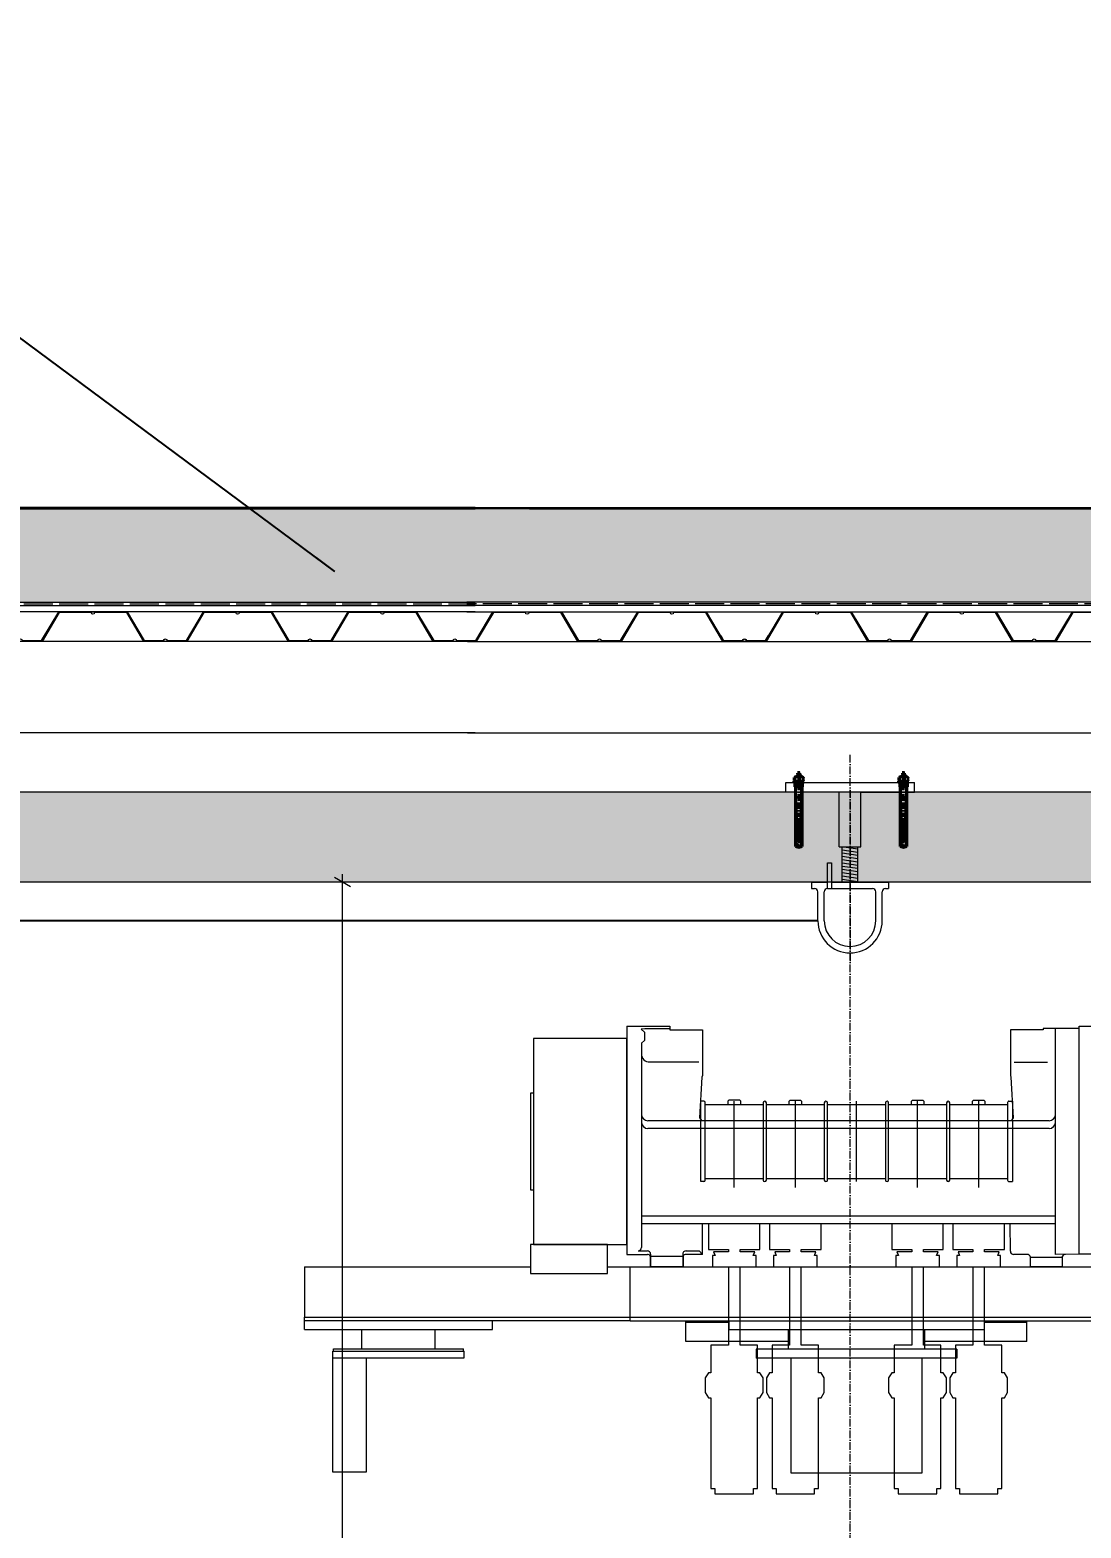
# Model space of a CAD drawing. Header units: millimetres. Extents: x -54677 to 188015, y -4000 to 32873.
# Drawn here: x -16426 to -14793, y 19096 to 21424 of the extents above; entities that cross this region are included whole.
import ezdxf

# ---------------------------------------------------------------- set-up
doc = ezdxf.new("R2010")
doc.units = ezdxf.units.MM
doc.header["$MEASUREMENT"] = 0
for name, pattern in [('ACAD_ISO10W100', [18, 12, -3, 0, -3]), ('HIDDEN', [47.625, 31.75, -15.875]), ('Hidden Line', [55, 45, -10]), ('HIDDEN2', [0.375, 0.25, -0.125])]:
    doc.linetypes.add(name, pattern=pattern)
for name, color, linetype, lineweight in [('0_Pen_No__1', 7, 'Continuous', 13), ('2D Layer_Pen_No__1', 7, 'Continuous', 13), ('2D Layer_Pen_No__85', 8, 'Continuous', 20), ('2D Layer_Pen_No__9', 7, 'Continuous', 13), ('A-30-M_Stair_Pen_No__7', 7, 'Continuous', 35), ('A-95-P_Text_1_50_GA_Pen_No__85', 8, 'Continuous', 20), ('HATCHING_Pen_No__101', 252, 'Continuous', 15), ('New_A-80-M_Lift_Pen_No__1', 7, 'Continuous', 13), ('New_A-95-D_1_20_Pen_No__1', 7, 'Continuous', 13)]:
    doc.layers.add(name, color=color, linetype=linetype, lineweight=lineweight)
doc.layers.add('0_Pen_No__61', color=7, linetype='Continuous', lineweight=20, true_color=0x6a6a6a)
doc.layers.add('New_A-80-M_Lift_Pen_No__147', color=7, linetype='Continuous', lineweight=0, true_color=0x606060)
doc.layers.add('New_A-95-D_1_20', color=7, linetype='Continuous')
doc.styles.add('GENERATED_STYLE_1', font='')
doc.styles.get('GENERATED_STYLE_1').set_extended_font_data('Arial')
doc.dimstyles.new('GENERATED_STYLE__2', dxfattribs={"dimtxt": 50, "dimasz": 19, "dimexe": 0.18, "dimexo": 50, "dimgap": 0.09, "dimtad": 1, "dimdec": 0, "dimzin": 0, "dimdsep": 46, "dimtxsty": 'GENERATED_STYLE_1', "dimblk": 'ARROWHEAD_2', "dimblk1": 'ARROWHEAD_2', "dimblk2": 'ARROWHEAD_2', "dimcen": 0.09, "dimclrd": 7, "dimclre": 7, "dimclrt": 7, "dimadec": 0, "dimazin": 0, "dimtfac": 1, "dimtdec": 4, "dimtmove": 0, "dimatfit": 3, "dimfxl": 1, "dimtolj": 1, "dimtzin": 0, "dimarcsym": 0})
doc.dimstyles.new('GENERATED_STYLE__5', dxfattribs={"dimtxt": 0.18, "dimasz": 36.48, "dimexe": 0.18, "dimexo": 0.0625, "dimgap": 0.09, "dimtad": 0, "dimtih": 1, "dimtoh": 1, "dimdec": 4, "dimzin": 0, "dimdsep": 46, "dimcen": 0.09, "dimadec": 0, "dimazin": 0, "dimtfac": 1, "dimtdec": 4, "dimtmove": 0, "dimatfit": 3, "dimldrblk": 'ARROWHEAD_5', "dimfxl": 1, "dimtolj": 1, "dimtzin": 0, "dimarcsym": 0})
pattern_1 = [(37.5, (0, 0), (-0.2519482, 7.7065243), [0, -6.079392, 0, -6.79932, 0, -6.49935]), (7.5, (0, 0), (7.078399, 11.2874554), [0, -3.279672, 0, -5.479452, 0, -2.09979]), (327.5, (-4.9195, -8e-16), (12.4553218, 0.022634), [0, -1.9998, 0, -7.19928, 0, -9.39906]), (317.5, (-4.92, -8e-16), (12.023304, 3.510351), [0, -0.9999, 0, -4.719528, 0, -5.39946])]

# ---------------------------------------------------------------- blocks, each defined once
blk = doc.blocks.new('*D29')
at = {"layer": 'New_A-95-D_1_20_Pen_No__1', "linetype": 'Continuous'}
for p, q in [((-15922, 20100), (-16506.7, 20100)), ((-15928.3, 20092.8), (-15953.3, 20107.2)), ((-15940.8, 20100), (-15940.8, 20112.2)), ((-15940.8, 16200), (-15940.8, 20100)), ((-15953.3, 16207.2), (-15928.3, 16192.8)), ((-15922, 16200), (-16593.5, 16200))]:
    blk.add_line(p, q, dxfattribs=at)
at = {"layer": 'New_A-95-D_1_20_Pen_No__1', "insert": (-15950.8, 18064.2), "char_height": 50, "attachment_point": 7, "rotation": 90, "style": 'GENERATED_STYLE_1'}
blk.add_mtext('\\A1;{\\fArial|b0|i0|c0|p34;3,900}', dxfattribs=at)
blk = doc.blocks.new('ARROWHEAD_2')
at = {"color": 0, "linetype": 'Continuous', "lineweight": 0}
for p, q in [((0, 0), (-1, 0)), ((-0.38, -0.66), (0.38, 0.66))]:
    blk.add_line(p, q, dxfattribs=at)
blk = doc.blocks.new('*D31')
at = {"layer": 'New_A-95-D_1_20_Pen_No__1', "linetype": 'Continuous'}
for p, q in [((-14051.2, 20100), (-16506.7, 20100)), ((-14057.4, 20092.8), (-14082.4, 20107.2)), ((-14069.9, 20100), (-14069.9, 20112.2)), ((-14069.9, -1350), (-14069.9, 20100)), ((-14051.2, -1350), (-16506.7, -1350)), ((-14082.4, -1342.8), (-14057.4, -1357.2)), ((-14069.9, -1362.2), (-14069.9, -1350))]:
    blk.add_line(p, q, dxfattribs=at)
at = {"layer": 'New_A-95-D_1_20_Pen_No__1', "insert": (-14079.9, 9270.1), "char_height": 50, "attachment_point": 7, "rotation": 90, "style": 'GENERATED_STYLE_1'}
blk.add_mtext('\\A1;{\\fArial|b0|i0|c0|p34;21,450}', dxfattribs=at)
blk = doc.blocks.new('ARROWHEAD_5')
at = {"color": 0, "linetype": 'Continuous', "lineweight": 0}
blk.add_line((0, 0), (-1, 0), dxfattribs=at)
blk.add_solid([(-1, 0.2679), (0, 0), (-1, -0.2679), (-1, 0.2679)], dxfattribs=at)

msp = doc.modelspace()

# ---------------------------------------------------------------- hatches: boundary and pattern name
at = {"layer": 'A-30-M_Stair_Pen_No__7', "linetype": 'Continuous'}
for points in [[(-15229.6, 20218.2, 1), (-15233.1, 20218.2, 1)], [(-15066.8, 20218.2, 1), (-15070.3, 20218.2, 1)]]:
    msp.add_hatch(color=256, dxfattribs=at).paths.add_polyline_path(points)
at = {"layer": 'HATCHING_Pen_No__101', "linetype": 'Continuous'}
h = msp.add_hatch(dxfattribs=at)
h.set_pattern_fill('AR_SAND_0001', color=256, style=0, pattern_type=2)
h.set_pattern_definition(pattern_1)
h.paths.add_polyline_path([(-15734.6, 20535.1), (-16579.5, 20535.1), (-16579.5, 20560.3), (-16579.5, 20560.3), (-16577.8, 20562), (-16577.8, 20566.8), (-16576.9, 20567.4), (-16577.8, 20567.8), (-16577.8, 20569.3), (-16577.8, 20569.3), (-16576.9, 20570), (-16577.8, 20570.3), (-16577.8, 20571.9), (-16576.9, 20572.5), (-16577.8, 20572.9), (-16577.8, 20574.4), (-16576.9, 20575), (-16577.8, 20575.4), (-16577.8, 20576.9), (-16576.9, 20577.6), (-16577.8, 20577.9), (-16577.8, 20579.5), (-16576.9, 20580.1), (-16577.8, 20580.5), (-16577.8, 20582), (-16576.9, 20582.6), (-16577.8, 20583), (-16577.8, 20584.6), (-16576.9, 20585.2), (-16577.8, 20585.5), (-16577.8, 20587.1), (-16576.9, 20587.7), (-16577.8, 20588.1), (-16577.8, 20589.6), (-16576.9, 20590.2), (-16577.8, 20590.6), (-16577.8, 20592.2), (-16576.9, 20592.8), (-16577.8, 20593.1), (-16577.8, 20594.7), (-16576.9, 20595.3), (-16577.8, 20595.7), (-16577.8, 20597.2), (-16576.9, 20597.9), (-16577.8, 20598.2), (-16577.8, 20599.8), (-16576.9, 20600.4), (-16577.8, 20600.8), (-16577.8, 20602.3), (-16576.9, 20602.9), (-16577.8, 20603.3), (-16577.8, 20604.8), (-16576.9, 20605.5), (-16577.8, 20605.8), (-16577.8, 20607.4), (-16576.9, 20608), (-16577.8, 20608.4), (-16577.8, 20609.9), (-16576.9, 20610.5), (-16577.8, 20610.9), (-16577.8, 20612.5), (-16576.9, 20613.1), (-16577.8, 20613.4), (-16577.8, 20615), (-16576.9, 20615.6), (-16577.8, 20616), (-16577.8, 20617.2), (-16576.9, 20617.9), (-16577.8, 20618.2), (-16577.8, 20619.8), (-16576.9, 20620.4), (-16577.8, 20620.8), (-16577.8, 20622.3), (-16576.9, 20622.9), (-16577.8, 20623.3), (-16577.8, 20624.8), (-16576.9, 20625.5), (-16577.8, 20625.8), (-16577.8, 20627.4), (-16576.9, 20628), (-16577.8, 20628.4), (-16577.8, 20629.9), (-16577.1, 20630.4), (-16576.5, 20630.4), (-16574.2, 20642.6), (-16574.2, 20680.2), (-15734.6, 20680.2)])
h = msp.add_hatch(dxfattribs=at)
h.set_pattern_fill('AR_SAND_0001', color=256, style=0, pattern_type=2)
h.set_pattern_definition(pattern_1)
h.paths.add_polyline_path([(-15746.2, 20680.2), (-15746.2, 20535.1), (-13608.9, 20535.1), (-13608.9, 20560.3), (-13608.9, 20560.3), (-13610.6, 20562), (-13610.6, 20566.8), (-13611.6, 20567.4), (-13610.6, 20567.8), (-13610.6, 20569.3), (-13610.6, 20569.3), (-13611.6, 20570), (-13610.6, 20570.3), (-13610.6, 20571.9), (-13611.6, 20572.5), (-13610.6, 20572.9), (-13610.6, 20574.4), (-13611.6, 20575), (-13610.6, 20575.4), (-13610.6, 20576.9), (-13611.6, 20577.6), (-13610.6, 20577.9), (-13610.6, 20579.5), (-13611.6, 20580.1), (-13610.6, 20580.5), (-13610.6, 20582), (-13611.6, 20582.6), (-13610.6, 20583), (-13610.6, 20584.6), (-13611.6, 20585.2), (-13610.6, 20585.5), (-13610.6, 20587.1), (-13611.6, 20587.7), (-13610.6, 20588.1), (-13610.6, 20589.6), (-13611.6, 20590.2), (-13610.6, 20590.6), (-13610.6, 20592.2), (-13611.6, 20592.8), (-13610.6, 20593.1), (-13610.6, 20594.7), (-13611.6, 20595.3), (-13610.6, 20595.7), (-13610.6, 20597.2), (-13611.6, 20597.9), (-13610.6, 20598.2), (-13610.6, 20599.8), (-13611.6, 20600.4), (-13610.6, 20600.8), (-13610.6, 20602.3), (-13611.6, 20602.9), (-13610.6, 20603.3), (-13610.6, 20604.8), (-13611.6, 20605.5), (-13610.6, 20605.8), (-13610.6, 20607.4), (-13611.6, 20608), (-13610.6, 20608.4), (-13610.6, 20609.9), (-13611.6, 20610.5), (-13610.6, 20610.9), (-13610.6, 20612.5), (-13611.6, 20613.1), (-13610.6, 20613.4), (-13610.6, 20615), (-13611.6, 20615.6), (-13610.6, 20616), (-13610.6, 20617.2), (-13611.6, 20617.9), (-13610.6, 20618.2), (-13610.6, 20619.8), (-13611.6, 20620.4), (-13610.6, 20620.8), (-13610.6, 20622.3), (-13611.6, 20622.9), (-13610.6, 20623.3), (-13610.6, 20624.8), (-13611.6, 20625.5), (-13610.6, 20625.8), (-13610.6, 20627.4), (-13611.6, 20628), (-13610.6, 20628.4), (-13610.6, 20629.9), (-13611.3, 20630.4), (-13612, 20630.4), (-13614.2, 20642.6), (-13614.2, 20680.2)])
at = {"layer": 'New_A-80-M_Lift_Pen_No__147', "linetype": 'Continuous'}
h = msp.add_hatch(dxfattribs=at)
h.set_pattern_fill('Structural_Concrete_0001', color=256, style=0, pattern_type=2)
h.set_pattern_definition([(45, (0, 0), (-73.4847, 73.4847), [10, -50]), (45, (-15.53, 57.96), (-73.4847, 73.4847), [10, -50]), (105, (0, 0), (100.38196, 26.89726), [10, -50]), (105, (42.43, 42.43), (100.38196, 26.89726), [10, -50]), (165, (7.07, 7.07), (26.89726, 100.38196), [10, -50]), (165, (49.5, 49.5), (26.89726, 100.38196), [10, -50]), (45, (-7.071, 7.071), (-14.142136, 14.142136), [0, -20, 0, -30]), (90, (9e-16, 14.142), (-20, 0), [0, -15, 0, -25])])
h.paths.add_polyline_path([(-16696.7, 20240), (-16696.7, 20100), (-13566.7, 20100), (-13566.7, 20240)])

# ---------------------------------------------------------------- linework, layer by layer
at = {"layer": '0_Pen_No__1', "linetype": 'Continuous'}
for p, q in [((-15498.5, 19876.1), (-15498.5, 19521.6)), ((-15498.5, 19876.1), (-15431.7, 19876.1)), ((-15470.5, 19871.8), (-15476.5, 19871.6)), ((-15476.5, 19871.6), (-15471.4, 19866.7)), ((-15471.4, 19866.7), (-15471.4, 19854.1)), ((-15431.7, 19871.8), (-15470.5, 19871.8)), ((-15431.7, 19876.1), (-15431.7, 19870.6)), ((-15431.7, 19870.6), (-15381, 19870.6)), ((-15381, 19870.6), (-15381, 19799.6)), ((-14851.7, 19870.6), (-14902.5, 19870.6)), ((-14902.5, 19870.6), (-14902.5, 19799.6)), ((-14795.5, 19872.6), (-14851.7, 19872.6)), ((-14851.7, 19872.6), (-14851.7, 19870.6)), ((-14832.2, 19521.6), (-14832.3, 19872.6)), ((-15471.4, 19854.1), (-15475.9, 19849.6)), ((-15475.9, 19849.6), (-15475.9, 19532.1)), ((-15386.8, 19820.5), (-15463, 19820.5)), ((-14896.6, 19820.4), (-14844.7, 19820.4)), ((-15381.9, 19796.9), (-15385.6, 19733.7)), ((-15381, 19799.6), (-15381.9, 19796.9)), ((-14902.5, 19799.6), (-14901.6, 19796.9)), ((-14901.6, 19796.9), (-14897.9, 19733.7)), ((-15378.9, 19759.6), (-15383.7, 19759.6)), ((-15383.7, 19731.2), (-15383.7, 19759.6)), ((-15376.7, 19729.1), (-15376.7, 19757.5)), ((-15376.7, 19754.6), (-15286.7, 19754.6)), ((-15331.7, 19625.4), (-15331.7, 19759.6)), ((-15281.7, 19754.6), (-15191.7, 19754.6)), ((-15236.7, 19625.4), (-15236.7, 19759.6)), ((-15186.7, 19754.6), (-15096.7, 19754.6)), ((-15141.7, 19634.6), (-15141.7, 19759.6)), ((-15091.7, 19754.6), (-15001.7, 19754.6)), ((-15046.7, 19625.4), (-15046.7, 19759.6)), ((-14996.7, 19754.6), (-14906.7, 19754.6)), ((-14951.7, 19625.4), (-14951.7, 19759.6)), ((-14904.6, 19759.6), (-14899.4, 19759.6)), ((-14899.4, 19759.6), (-14899.4, 19731.7)), ((-14842.3, 19729.1), (-15465.9, 19729.1)), ((-14842.3, 19717.1), (-15465.9, 19717.1)), ((-15385.6, 19733.7), (-15382.1, 19729)), ((-15383.7, 19634.6), (-15383.7, 19729.1)), ((-15376.7, 19636.7), (-15376.7, 19729.1)), ((-14897.9, 19733.7), (-14901.4, 19729)), ((-14899.4, 19729.1), (-14899.4, 19634.6)), ((-15378.9, 19634.6), (-15383.7, 19634.6)), ((-15376.7, 19639.6), (-15286.7, 19639.6)), ((-15281.7, 19639.6), (-15191.7, 19639.6)), ((-15186.7, 19639.6), (-15096.7, 19639.6)), ((-15091.7, 19639.6), (-15001.7, 19639.6)), ((-14996.7, 19639.6), (-14906.7, 19639.6)), ((-14904.5, 19634.6), (-14899.4, 19634.6)), ((-14832.3, 19581.1), (-15476.4, 19581.1)), ((-14832.3, 19569.1), (-15476.4, 19569.1)), ((-15381, 19521.6), (-15381, 19569.1)), ((-14902.5, 19526.6), (-14902.7, 19569.1)), ((-15498.5, 19521.6), (-15466.7, 19521.6)), ((-15480.9, 19527.1), (-15466.7, 19527.1)), ((-15462.2, 19518.8), (-15411.2, 19518.8)), ((-15462.2, 19518.8), (-15462.2, 19502.1)), ((-15461.7, 19522.1), (-15461.7, 19502.1)), ((-15411.7, 19521.4), (-15411.7, 19502.1)), ((-15411.2, 19518.8), (-15411.2, 19502.1)), ((-15406.7, 19527.1), (-15386.2, 19526.9)), ((-15381, 19521.6), (-15406.7, 19521.6)), ((-15386.2, 19526.9), (-15381, 19521.6)), ((-14876.7, 19521.6), (-14897.5, 19521.6)), ((-14871.1, 19502.1), (-14871.1, 19517.1)), ((-14870.7, 19517.1), (-14822.5, 19517.1)), ((-14795.5, 19521.7), (-14832.2, 19521.6)), ((-14822.2, 19517.1), (-14822.2, 19502.1)), ((-15999.7, 19502.1), (-15648.5, 19502.1)), ((-15999.7, 19502.1), (-15999.7, 19496.1)), ((-15999.7, 19496.1), (-15999.7, 19424.1)), ((-15528.5, 19502.1), (-14677.5, 19502.1)), ((-15493.7, 19418.1), (-15493.7, 19502.1)), ((-15411.2, 19502.1), (-15462.2, 19502.1)), ((-14822.2, 19502.1), (-14871.1, 19502.1)), ((-15999.7, 19424.1), (-14283.7, 19424.1)), ((-15999.7, 19405), (-15999.7, 19424.1)), ((-15493.7, 19418.1), (-15999.7, 19418.1)), ((-15707.7, 19405), (-15707.7, 19418.1)), ((-15493.7, 19418.1), (-14839.7, 19418.1)), ((-15406.7, 19416.1), (-15406.7, 19418.1)), ((-15406.7, 19386.1), (-15406.7, 19416.1)), ((-15406.7, 19416.1), (-15340.2, 19416.1)), ((-15340.2, 19418.1), (-15340.2, 19404.1)), ((-14943.2, 19418.1), (-14943.2, 19404.1)), ((-14943.2, 19416.1), (-14876.7, 19416.1)), ((-14876.7, 19416.1), (-14876.7, 19418.1)), ((-14876.7, 19386.1), (-14876.7, 19416.1)), ((-14839.7, 19418.1), (-14283.7, 19418.1)), ((-15999.7, 19405), (-15707.7, 19405)), ((-15910.7, 19375), (-15910.7, 19405)), ((-15796.7, 19375), (-15796.7, 19405)), ((-14943.2, 19404.1), (-15340.2, 19404.1)), ((-15247.7, 19404.1), (-15247.7, 19375)), ((-15035.7, 19404.1), (-15035.7, 19375)), ((-15955.7, 19371), (-15751.7, 19371)), ((-15955.7, 19361), (-15955.7, 19371)), ((-15954.7, 19375), (-15752.7, 19375)), ((-15954.7, 19371), (-15954.7, 19375)), ((-15752.7, 19371), (-15752.7, 19375)), ((-15751.7, 19361), (-15751.7, 19371)), ((-15247.7, 19386.1), (-15406.7, 19386.1)), ((-14985.7, 19374.1), (-15297.7, 19374.1)), ((-15297.7, 19374.1), (-15297.7, 19360.1)), ((-14876.7, 19386.1), (-15035.7, 19386.1)), ((-14985.7, 19374.1), (-14985.7, 19360.1)), ((-15955.7, 19183), (-15955.7, 19361)), ((-15955.7, 19361), (-15751.7, 19361)), ((-15903.7, 19361), (-15903.7, 19183)), ((-14985.7, 19360.1), (-15297.7, 19360.1)), ((-15243.7, 19360.1), (-15243.7, 19182.1)), ((-15039.7, 19182.1), (-15039.7, 19360.1)), ((-15903.7, 19183), (-15955.7, 19183)), ((-15243.7, 19182.1), (-15039.7, 19182.1))]:
    msp.add_line(p, q, dxfattribs=at)
at = {"layer": '0_Pen_No__1', "linetype": 'Continuous', "flags": 128}
for points in [[(-15734.6, 20520.1), (-16699.7, 20520.1)], [(-15218.2, 20520.1), (-13488.7, 20520.1)], [(-15734.6, 20474.1), (-16711.4, 20474.1)], [(-15746.2, 20474.1), (-13477.1, 20474.1)], [(-15734.6, 20332.1), (-16711.4, 20332.1)], [(-15746.2, 20332.1), (-13477.1, 20332.1)], [(-15643.5, 19772.1), (-15648.5, 19772.1), (-15648.5, 19622.1), (-15643.5, 19622.1)], [(-15321.7, 19754.6), (-15321.7, 19759.7), (-15323.2, 19761.2), (-15340.2, 19761.2), (-15341.7, 19759.7), (-15341.7, 19754.6)], [(-15226.7, 19754.6), (-15226.7, 19759.2), (-15228.2, 19760.7), (-15245.2, 19760.7), (-15246.7, 19759.2), (-15246.7, 19754.6)], [(-15036.7, 19754.6), (-15036.7, 19759.2), (-15038.2, 19760.7), (-15055.2, 19760.7), (-15056.7, 19759.2), (-15056.7, 19754.6)], [(-14941.7, 19754.6), (-14941.7, 19759.2), (-14943.2, 19760.7), (-14960.2, 19760.7), (-14961.7, 19759.2), (-14961.7, 19754.6)], [(-15340.8, 19502.1), (-15340.8, 19385.6), (-15340.8, 19380.7), (-15368, 19380.7), (-15368, 19337.6), (-15371.7, 19337.6), (-15376.7, 19329.9), (-15376.7, 19307.2), (-15371.7, 19298.6), (-15368, 19298.6), (-15368, 19157.7), (-15361.7, 19157.7), (-15361.7, 19149.6), (-15301.7, 19149.6), (-15301.7, 19157.7), (-15295.5, 19157.7), (-15295.5, 19298.6), (-15291.7, 19298.6), (-15286.7, 19307.2), (-15286.7, 19329.9), (-15291.7, 19337.6), (-15295.5, 19337.6), (-15295.5, 19380.7), (-15322.6, 19380.7), (-15322.6, 19385.6), (-15322.6, 19501.6), (-15322.6, 19502.1), (-15297.7, 19502.1), (-15297.7, 19519.6), (-15302.1, 19519.6), (-15299.8, 19525.5), (-15322.6, 19525.5), (-15322.6, 19529.2), (-15291.7, 19529.2), (-15291.7, 19569.1)], [(-15371.7, 19569.1), (-15371.7, 19529.2), (-15340.8, 19529.2), (-15340.8, 19525.5), (-15363.7, 19525.5), (-15361.4, 19519.6), (-15365.7, 19519.6), (-15365.7, 19502.1), (-15340.8, 19502.1), (-15340.8, 19501.6)], [(-15245.8, 19502.1), (-15245.8, 19385.6), (-15245.8, 19380.7), (-15273, 19380.7), (-15273, 19337.6), (-15276.7, 19337.6), (-15281.7, 19329.9), (-15281.7, 19307.2), (-15276.7, 19298.6), (-15273, 19298.6), (-15273, 19157.7), (-15266.7, 19157.7), (-15266.7, 19149.6), (-15206.7, 19149.6), (-15206.7, 19157.7), (-15200.5, 19157.7), (-15200.5, 19298.6), (-15196.7, 19298.6), (-15191.7, 19307.2), (-15191.7, 19329.9), (-15196.7, 19337.6), (-15200.5, 19337.6), (-15200.5, 19380.7), (-15227.6, 19380.7), (-15227.6, 19385.6), (-15227.6, 19501.6), (-15227.6, 19502.1), (-15202.7, 19502.1), (-15202.7, 19519.6), (-15207.1, 19519.6), (-15204.8, 19525.5), (-15227.6, 19525.5), (-15227.6, 19529.2), (-15196.7, 19529.2), (-15196.7, 19569.1)], [(-15276.7, 19569.1), (-15276.7, 19529.2), (-15245.8, 19529.2), (-15245.8, 19525.5), (-15268.7, 19525.5), (-15266.4, 19519.6), (-15270.7, 19519.6), (-15270.7, 19502.1), (-15245.8, 19502.1), (-15245.8, 19501.6)], [(-15055.8, 19502.1), (-15055.8, 19385.6), (-15055.8, 19380.7), (-15083, 19380.7), (-15083, 19337.6), (-15086.7, 19337.6), (-15091.7, 19329.9), (-15091.7, 19307.2), (-15086.7, 19298.6), (-15083, 19298.6), (-15083, 19157.7), (-15076.7, 19157.7), (-15076.7, 19149.6), (-15016.7, 19149.6), (-15016.7, 19157.7), (-15010.5, 19157.7), (-15010.5, 19298.6), (-15006.7, 19298.6), (-15001.7, 19307.2), (-15001.7, 19329.9), (-15006.7, 19337.6), (-15010.5, 19337.6), (-15010.5, 19380.7), (-15037.6, 19380.7), (-15037.6, 19385.6), (-15037.6, 19501.6), (-15037.6, 19502.1), (-15012.7, 19502.1), (-15012.7, 19519.6), (-15017.1, 19519.6), (-15014.8, 19525.5), (-15037.6, 19525.5), (-15037.6, 19529.2), (-15006.7, 19529.2), (-15006.7, 19569.1)], [(-15086.7, 19569.1), (-15086.7, 19529.2), (-15055.8, 19529.2), (-15055.8, 19525.5), (-15078.7, 19525.5), (-15076.4, 19519.6), (-15080.7, 19519.6), (-15080.7, 19502.1), (-15055.8, 19502.1), (-15055.8, 19501.6)], [(-14960.8, 19502.1), (-14960.8, 19385.6), (-14960.8, 19380.7), (-14988, 19380.7), (-14988, 19337.6), (-14991.7, 19337.6), (-14996.7, 19329.9), (-14996.7, 19307.2), (-14991.7, 19298.6), (-14988, 19298.6), (-14988, 19157.7), (-14981.7, 19157.7), (-14981.7, 19149.6), (-14921.7, 19149.6), (-14921.7, 19157.7), (-14915.5, 19157.7), (-14915.5, 19298.6), (-14911.7, 19298.6), (-14906.7, 19307.2), (-14906.7, 19329.9), (-14911.7, 19337.6), (-14915.5, 19337.6), (-14915.5, 19380.7), (-14942.6, 19380.7), (-14942.6, 19385.6), (-14942.6, 19501.6), (-14942.6, 19502.1), (-14917.7, 19502.1), (-14917.7, 19519.6), (-14922.1, 19519.6), (-14919.8, 19525.5), (-14942.6, 19525.5), (-14942.6, 19529.2), (-14911.7, 19529.2), (-14911.7, 19569.1)], [(-14991.7, 19569.1), (-14991.7, 19529.2), (-14960.8, 19529.2), (-14960.8, 19525.5), (-14983.7, 19525.5), (-14981.4, 19519.6), (-14985.7, 19519.6), (-14985.7, 19502.1), (-14960.8, 19502.1), (-14960.8, 19501.6)]]:
    msp.add_lwpolyline(points, dxfattribs=at)
for points in [[(-15498.5, 19857.1), (-15643.5, 19857.1), (-15643.5, 19537.1), (-15498.5, 19537.1)], [(-14476.5, 19521.7), (-14795.5, 19521.7), (-14795.5, 19876.1), (-14476.5, 19876.1)], [(-15528.5, 19537.1), (-15648.5, 19537.1), (-15648.5, 19492.1), (-15528.5, 19492.1)]]:
    msp.add_lwpolyline(points, close=True, dxfattribs=at)
for points in [[(-15281.7, 19729.1), (-15281.7, 19757.1, 1), (-15286.7, 19757.1), (-15286.7, 19729.1)], [(-15186.7, 19729.1), (-15186.7, 19757.1, 1), (-15191.7, 19757.1), (-15191.7, 19729.1)], [(-15091.7, 19729.1), (-15091.7, 19757.1, 1), (-15096.7, 19757.1), (-15096.7, 19729.1)], [(-14996.7, 19729.1), (-14996.7, 19757.1, 1), (-15001.7, 19757.1), (-15001.7, 19729.1)], [(-14904.6, 19759.6, 0.414214), (-14906.7, 19757.5), (-14906.7, 19729.1)], [(-15286.7, 19729.1), (-15286.7, 19637.1, 1), (-15281.7, 19637.1), (-15281.7, 19729.1)], [(-15191.7, 19729.1), (-15191.7, 19637.1, 1), (-15186.7, 19637.1), (-15186.7, 19729.1)], [(-15096.7, 19729.1), (-15096.7, 19637.1, 1), (-15091.7, 19637.1), (-15091.7, 19729.1)], [(-15001.7, 19729.1), (-15001.7, 19637.1, 1), (-14996.7, 19637.1), (-14996.7, 19729.1)], [(-14906.7, 19729.1), (-14906.7, 19636.7, 0.431098), (-14904.5, 19634.6)]]:
    msp.add_lwpolyline(points, format="xyb", dxfattribs=at)
at = {"layer": '0_Pen_No__1', "linetype": 'Continuous'}
for centre, radius, start, end in [((-15463.7, 19832.8), 12.3, 179.2337, 272.9214), ((-15378.9, 19757.5), 2.13, 0, 90), ((-15465.9, 19739.1), 10, 180, 270), ((-15465.9, 19727.1), 10, 180, 270), ((-14842.3, 19739.1), 10, 270, 0), ((-14842.3, 19727.1), 10, 270, 0), ((-15378.9, 19636.7), 2.13, 270, 0), ((-15480.9, 19532.1), 4.99, 269.9774, 0.0226), ((-15466.7, 19522.1), 5, 359.9727, 89.9727), ((-15466.7, 19516.6), 5, 26.1007, 89.9882), ((-15406.6, 19522), 5.08, 90.3828, 187.1839), ((-15406.7, 19516.6), 5, 90.0118, 153.8993), ((-14897.5, 19526.6), 4.99, 179.9774, 270.0226), ((-14877, 19515.6), 6.05, 14.7483, 87.167), ((-14816.4, 19515.6), 6.05, 92.833, 165.2517)]:
    msp.add_arc(centre, radius, start, end, dxfattribs=at)
at = {"layer": '0_Pen_No__61', "linetype": 'Continuous', "flags": 128}
for points in [[(-16636.2, 20475.3), (-16633.3, 20475.3), (-16606.8, 20520.1), (-16500.4, 20520.1), (-16473.9, 20475.3), (-16443.8, 20475.3, -1), (-16438.4, 20475.3), (-16408.3, 20475.3), (-16403.7, 20483.5), (-16402.7, 20482.9), (-16407.6, 20474.1), (-16474.6, 20474.1), (-16501.1, 20518.9), (-16550.9, 20518.9, -1), (-16556.3, 20518.9), (-16606.1, 20518.9), (-16632.6, 20474.1), (-16636.2, 20474.1)], [(-16408.3, 20475.3), (-16381.8, 20520.1), (-16275.4, 20520.1), (-16248.9, 20475.3), (-16218.8, 20475.3, -1), (-16213.4, 20475.3), (-16183.3, 20475.3), (-16156.8, 20520.1), (-16050.4, 20520.1), (-16023.9, 20475.3), (-15993.8, 20475.3, -1), (-15988.4, 20475.3), (-15958.3, 20475.3), (-15931.8, 20520.1), (-15825.4, 20520.1), (-15798.9, 20475.3), (-15768.8, 20475.3, -1), (-15763.4, 20475.3), (-15733.3, 20475.3), (-15706.8, 20520.1), (-15600.4, 20520.1), (-15573.9, 20475.3), (-15543.8, 20475.3, -1), (-15538.4, 20475.3), (-15508.3, 20475.3), (-15503.7, 20483.5), (-15502.7, 20482.9), (-15507.6, 20474.1), (-15574.6, 20474.1), (-15601.1, 20518.9), (-15650.9, 20518.9, -1), (-15656.3, 20518.9), (-15706.1, 20518.9), (-15732.6, 20474.1), (-15799.6, 20474.1), (-15826.1, 20518.9), (-15875.9, 20518.9, -1), (-15881.3, 20518.9), (-15931.1, 20518.9), (-15957.6, 20474.1), (-16024.6, 20474.1), (-16051.1, 20518.9), (-16100.9, 20518.9, -1), (-16106.3, 20518.9), (-16156.1, 20518.9), (-16182.6, 20474.1), (-16249.6, 20474.1), (-16276.1, 20518.9), (-16325.9, 20518.9, -1), (-16331.3, 20518.9), (-16381.1, 20518.9), (-16407.6, 20474.1)], [(-15573.9, 20475.3), (-15543.8, 20475.3, -1), (-15538.4, 20475.3), (-15508.3, 20475.3), (-15481.8, 20520.1), (-15375.4, 20520.1), (-15348.9, 20475.3), (-15318.8, 20475.3, -1), (-15313.4, 20475.3), (-15283.3, 20475.3), (-15278.7, 20483.5), (-15277.7, 20482.9), (-15282.6, 20474.1), (-15349.6, 20474.1), (-15376.1, 20518.9), (-15425.9, 20518.9, -1), (-15431.3, 20518.9), (-15481.1, 20518.9), (-15507.6, 20474.1), (-15573.9, 20474.1)], [(-14755.6, 20518.9), (-14805.4, 20518.9), (-14831.9, 20474.1), (-14898.9, 20474.1), (-14925.4, 20518.9), (-14975.2, 20518.9, -1), (-14980.6, 20518.9), (-15030.4, 20518.9), (-15056.9, 20474.1), (-15123.9, 20474.1), (-15150.4, 20518.9), (-15200.2, 20518.9, -1), (-15205.6, 20518.9), (-15255.4, 20518.9), (-15281.9, 20474.1), (-15348.9, 20474.1), (-15353.8, 20482.9), (-15352.7, 20483.5), (-15348.2, 20475.3), (-15318.1, 20475.3, -1), (-15312.7, 20475.3), (-15282.6, 20475.3), (-15256.1, 20520.1), (-15149.7, 20520.1), (-15123.2, 20475.3), (-15093.1, 20475.3, -1), (-15087.7, 20475.3), (-15057.6, 20475.3), (-15031.1, 20520.1), (-14924.7, 20520.1), (-14898.2, 20475.3), (-14868.1, 20475.3, -1), (-14862.7, 20475.3), (-14832.6, 20475.3), (-14806.1, 20520.1), (-14699.7, 20520.1)]]:
    msp.add_lwpolyline(points, format="xyb", dxfattribs=at)
at = {"layer": '2D Layer_Pen_No__1', "linetype": 'Continuous'}
for p, q in [((-15734.6, 20682.4), (-16600, 20682.4)), ((-15734.6, 20681.2), (-16600, 20681.2)), ((-15747.2, 20682.4), (-13588.5, 20682.4)), ((-15747.2, 20681.2), (-13588.5, 20681.2)), ((-15251.7, 20255), (-15051.7, 20255)), ((-15251.7, 20240), (-15251.7, 20255)), ((-15051.7, 20240), (-15051.7, 20255)), ((-15168.7, 20240), (-15251.7, 20240)), ((-15168.7, 20196), (-15168.7, 20240)), ((-15134.7, 20196), (-15134.7, 20240)), ((-15134.7, 20240), (-15051.7, 20240)), ((-15168.7, 20155), (-15168.7, 20196)), ((-15134.7, 20155), (-15134.7, 20196)), ((-15163.7, 20100), (-15163.7, 20155)), ((-15163.7, 20150.3), (-15139.7, 20146.7)), ((-15163.7, 20145.3), (-15139.7, 20141.7)), ((-15163.7, 20140.2), (-15139.7, 20136.6)), ((-15161.2, 20155), (-15139.7, 20151.8)), ((-15139.7, 20100), (-15139.7, 20155)), ((-15186.7, 20130), (-15180.7, 20130)), ((-15163.7, 20135.2), (-15139.7, 20131.6)), ((-15163.7, 20130.1), (-15139.7, 20126.5)), ((-15163.7, 20125), (-15139.7, 20121.5)), ((-15163.7, 20120), (-15139.7, 20116.4)), ((-15163.7, 20114.9), (-15139.7, 20111.4)), ((-15211.7, 20100), (-15186.7, 20100)), ((-15211.7, 20100), (-15211.7, 20090)), ((-15211.7, 20090), (-15206.7, 20090)), ((-15186.7, 20090), (-15116.7, 20090)), ((-15163.7, 20109.9), (-15139.7, 20106.3)), ((-15163.7, 20104.8), (-15139.7, 20101.2)), ((-15096.7, 20090), (-15091.7, 20090)), ((-15091.7, 20100), (-15091.7, 20090)), ((-15201.7, 20040), (-15201.7, 20085)), ((-15191.7, 20040), (-15191.7, 20085)), ((-15111.7, 20040), (-15111.7, 20085)), ((-15101.7, 20040), (-15101.7, 20085))]:
    msp.add_line(p, q, dxfattribs=at)
at = {"layer": '2D Layer_Pen_No__1', "linetype": 'ACAD_ISO10W100'}
for p, q in [((-15151.7, -1760), (-15151.7, 20300)), ((-15151.7, 20242.8), (-15151.7, 19974.8))]:
    msp.add_line(p, q, dxfattribs=at)
at = {"layer": '2D Layer_Pen_No__1', "linetype": 'Hidden Line', "flags": 128}
for points in [[(-16864.2, 20874.4), (-16704, 20874.4), (-16704, 20532.6), (-15734.6, 20532.6)], [(-13324.2, 20874.4), (-13484.5, 20874.4), (-13484.5, 20532.6), (-15747.2, 20532.6)]]:
    msp.add_lwpolyline(points, dxfattribs=at)
at = {"layer": '2D Layer_Pen_No__1', "linetype": 'Continuous', "flags": 128}
for points in [[(-15734.6, 20680.2), (-16700.9, 20680.2), (-16700.9, 20535.1), (-15734.6, 20535.1)], [(-15650.1, 20680.2), (-13487.5, 20680.2), (-13487.5, 20535.1), (-15747.2, 20535.1)], [(-15734.6, 20520.1), (-16700.9, 20520.1), (-16700.9, 20530.1), (-15734.6, 20530.1)], [(-15747.2, 20520.1), (-13487.5, 20520.1), (-13487.5, 20530.1), (-15747.2, 20530.1)], [(-15168.7, 20155), (-15163.7, 20155), (-15139.7, 20155), (-15134.7, 20155)], [(-15186.7, 20090), (-15186.7, 20100), (-15186.7, 20130)], [(-15180.7, 20130), (-15180.7, 20100), (-15180.7, 20090)], [(-15180.7, 20100), (-15163.7, 20100), (-15139.7, 20100), (-15091.7, 20100)]]:
    msp.add_lwpolyline(points, dxfattribs=at)
at = {"layer": '2D Layer_Pen_No__1', "linetype": 'HIDDEN', "flags": 128}
for points in [[(-15734.6, 20681.8), (-16600, 20681.8)], [(-15747.2, 20681.8), (-13588.5, 20681.8)]]:
    msp.add_lwpolyline(points, dxfattribs=at)
at = {"layer": '2D Layer_Pen_No__1', "linetype": 'Continuous'}
for centre, radius, start, end in [((-15206.7, 20085), 5, 0, 90), ((-15186.7, 20085), 5, 90, 180), ((-15116.7, 20085), 5, 0, 90), ((-15096.7, 20085), 5, 90, 180), ((-15151.7, 20040), 50, 180, 0), ((-15151.7, 20040), 40, 180, 0)]:
    msp.add_arc(centre, radius, start, end, dxfattribs=at)
at = {"layer": '2D Layer_Pen_No__9', "linetype": 'HIDDEN2'}
for p, q in [((-16700.8, 20680.2), (-15734.6, 20680.2)), ((-13487.6, 20680.2), (-15747.2, 20680.2))]:
    msp.add_line(p, q, dxfattribs=at)
at = {"layer": 'A-30-M_Stair_Pen_No__7', "linetype": 'Continuous'}
for p, q in [((-15222.9, 20256.8), (-15239.7, 20256.8)), ((-15239.7, 20256.8), (-15239.7, 20255)), ((-15225.4, 20255), (-15239.7, 20255)), ((-15238.8, 20257.7), (-15238.8, 20262.8)), ((-15237.4, 20263.8), (-15238.2, 20263.3)), ((-15237.4, 20256.8), (-15238.2, 20257.3)), ((-15225.3, 20263.8), (-15237.4, 20263.8)), ((-15237.3, 20248), (-15237.3, 20255)), ((-15236.8, 20257.7), (-15236.8, 20262.8)), ((-15235.1, 20249.1), (-15235.1, 20255)), ((-15234.4, 20266), (-15234.4, 20263.8)), ((-15234.4, 20255), (-15234.4, 20251.1)), ((-15233.2, 20267.3), (-15234.2, 20266.4)), ((-15233.6, 20266), (-15233.6, 20263.8)), ((-15229.4, 20269.4), (-15233.2, 20269.4)), ((-15233.2, 20267.3), (-15233.2, 20269.4)), ((-15229.4, 20267.3), (-15233.2, 20267.3)), ((-15231.3, 20263.1), (-15231.3, 20272.2)), ((-15231.3, 20258.9), (-15231.3, 20261)), ((-15231.3, 20256.4), (-15231.3, 20256.8)), ((-15231.3, 20246.3), (-15231.3, 20256.4)), ((-15230.5, 20266), (-15230.5, 20263.8)), ((-15229.4, 20267.3), (-15229.4, 20269.4)), ((-15229.4, 20267.3), (-15228.5, 20266.4)), ((-15229.3, 20257.7), (-15229.3, 20262.8)), ((-15228.3, 20266), (-15228.3, 20263.8)), ((-15228.3, 20251.1), (-15228.3, 20255)), ((-15227.6, 20249.1), (-15227.6, 20255)), ((-15222.9, 20255), (-15225.4, 20255)), ((-15225.4, 20255), (-15225.4, 20248)), ((-15225.3, 20263.8), (-15224.4, 20263.3)), ((-15225.3, 20256.8), (-15224.4, 20257.3)), ((-15223.9, 20257.7), (-15223.9, 20262.8)), ((-15060.1, 20256.8), (-15076.9, 20256.8)), ((-15076.9, 20256.8), (-15076.9, 20255)), ((-15062.6, 20255), (-15076.9, 20255)), ((-15076, 20257.7), (-15076, 20262.8)), ((-15074.6, 20263.8), (-15075.4, 20263.3)), ((-15074.6, 20256.8), (-15075.4, 20257.3)), ((-15062.5, 20263.8), (-15074.6, 20263.8)), ((-15074.5, 20248), (-15074.5, 20255)), ((-15074, 20257.7), (-15074, 20262.8)), ((-15072.3, 20249.1), (-15072.3, 20255)), ((-15071.6, 20266), (-15071.6, 20263.8)), ((-15071.6, 20255), (-15071.6, 20251.1)), ((-15070.4, 20267.3), (-15071.4, 20266.4)), ((-15070.8, 20266), (-15070.8, 20263.8)), ((-15066.6, 20269.4), (-15070.4, 20269.4)), ((-15070.4, 20267.3), (-15070.4, 20269.4)), ((-15066.6, 20267.3), (-15070.4, 20267.3)), ((-15068.5, 20263.1), (-15068.5, 20272.2)), ((-15068.5, 20258.9), (-15068.5, 20261)), ((-15068.5, 20256.4), (-15068.5, 20256.8)), ((-15068.5, 20246.3), (-15068.5, 20256.4)), ((-15067.7, 20266), (-15067.7, 20263.8)), ((-15066.6, 20267.3), (-15066.6, 20269.4)), ((-15066.6, 20267.3), (-15065.7, 20266.4)), ((-15066.5, 20257.7), (-15066.5, 20262.8)), ((-15065.5, 20266), (-15065.5, 20263.8)), ((-15065.5, 20251.1), (-15065.5, 20255)), ((-15064.8, 20249.1), (-15064.8, 20255)), ((-15060.1, 20255), (-15062.6, 20255)), ((-15062.6, 20255), (-15062.6, 20248)), ((-15062.5, 20263.8), (-15061.6, 20263.3)), ((-15062.5, 20256.8), (-15061.6, 20257.3)), ((-15061.1, 20257.7), (-15061.1, 20262.8)), ((-15235.4, 20248), (-15237.3, 20248)), ((-15236.4, 20248), (-15226.3, 20248)), ((-15236.4, 20155.5), (-15236.4, 20248)), ((-15227, 20247.6), (-15235.7, 20247.6)), ((-15235.7, 20232.1), (-15235.7, 20247.6)), ((-15235.7, 20246.3), (-15235.7, 20247.1)), ((-15235.7, 20247.1), (-15235.7, 20246.3)), ((-15235.7, 20247.1), (-15235.7, 20247.1)), ((-15235.7, 20246.3), (-15235.7, 20246.3)), ((-15235.7, 20232.1), (-15227, 20232.1)), ((-15227, 20231.6), (-15235.7, 20231.6)), ((-15234.5, 20196.8), (-15235.7, 20231.6)), ((-15235.5, 20246.3), (-15235.5, 20247.1)), ((-15235.4, 20247.1), (-15235.5, 20247.1)), ((-15235.5, 20246.3), (-15235.4, 20246.3)), ((-15235.4, 20247.1), (-15235.4, 20246.3)), ((-15227.6, 20251.1), (-15235.1, 20251.1)), ((-15235.1, 20249.1), (-15227.6, 20249.1)), ((-15235.1, 20246.3), (-15235.1, 20247.1)), ((-15234.9, 20247.1), (-15235.1, 20247.1)), ((-15235.1, 20246.3), (-15234.9, 20246.3)), ((-15235, 20246.3), (-15235, 20247.1)), ((-15234.9, 20247.1), (-15234.9, 20246.3)), ((-15234.4, 20246.3), (-15234.4, 20247.1)), ((-15234.2, 20247.1), (-15234.4, 20247.1)), ((-15234.4, 20246.3), (-15234.2, 20246.3)), ((-15234.3, 20246.3), (-15234.3, 20247.1)), ((-15234.2, 20247.1), (-15234.2, 20246.3)), ((-15233.5, 20246.3), (-15233.5, 20247.1)), ((-15233.3, 20247.1), (-15233.5, 20247.1)), ((-15233.5, 20246.3), (-15233.3, 20246.3)), ((-15233.4, 20246.3), (-15233.4, 20247.1)), ((-15233.3, 20247.1), (-15233.3, 20246.3)), ((-15232.5, 20246.3), (-15232.5, 20247.1)), ((-15232.3, 20247.1), (-15232.5, 20247.1)), ((-15232.5, 20246.3), (-15232.3, 20246.3)), ((-15232.4, 20246.3), (-15232.4, 20247.1)), ((-15232.3, 20247.1), (-15232.3, 20246.3)), ((-15231.4, 20246.3), (-15231.4, 20247.1)), ((-15231.2, 20247.1), (-15231.4, 20247.1)), ((-15231.4, 20246.3), (-15231.2, 20246.3)), ((-15231.3, 20243), (-15231.3, 20247.8)), ((-15231.3, 20247.6), (-15231.3, 20246.3)), ((-15231.3, 20238.8), (-15231.3, 20240.9)), ((-15231.3, 20232.1), (-15231.3, 20236.7)), ((-15231.3, 20226.1), (-15231.3, 20232.1)), ((-15231.2, 20247.1), (-15231.2, 20246.3)), ((-15230.3, 20246.3), (-15230.3, 20247.1)), ((-15230.1, 20247.1), (-15230.3, 20247.1)), ((-15230.3, 20246.3), (-15230.1, 20246.3)), ((-15230.1, 20247.1), (-15230.1, 20246.3)), ((-15230.1, 20247.1), (-15230.1, 20246.3)), ((-15229.3, 20246.3), (-15229.3, 20247.1)), ((-15229.1, 20247.1), (-15229.3, 20247.1)), ((-15229.3, 20246.3), (-15229.1, 20246.3)), ((-15229.1, 20247.1), (-15229.1, 20246.3)), ((-15229.1, 20247.1), (-15229.1, 20246.3)), ((-15228.4, 20246.3), (-15228.4, 20247.1)), ((-15228.2, 20247.1), (-15228.4, 20247.1)), ((-15228.4, 20246.3), (-15228.2, 20246.3)), ((-15228.3, 20247.1), (-15228.3, 20246.3)), ((-15228.2, 20247.1), (-15228.2, 20246.3)), ((-15228.2, 20196.8), (-15227, 20231.6)), ((-15227.7, 20246.3), (-15227.7, 20247.1)), ((-15227.5, 20247.1), (-15227.7, 20247.1)), ((-15227.7, 20246.3), (-15227.5, 20246.3)), ((-15227.6, 20247.1), (-15227.6, 20246.3)), ((-15227.5, 20247.1), (-15227.5, 20246.3)), ((-15225.4, 20248), (-15227.2, 20248)), ((-15227.2, 20246.3), (-15227.2, 20247.1)), ((-15227.1, 20247.1), (-15227.2, 20247.1)), ((-15227.2, 20246.3), (-15227.1, 20246.3)), ((-15227.1, 20247.1), (-15227.1, 20246.3)), ((-15227, 20232.1), (-15227, 20247.6)), ((-15227, 20246.3), (-15227, 20247.1)), ((-15227, 20247.1), (-15227, 20246.3)), ((-15227, 20247.1), (-15227, 20247.1)), ((-15227, 20246.3), (-15227, 20246.3)), ((-15226.3, 20248), (-15226.3, 20155.5)), ((-15072.6, 20248), (-15074.5, 20248)), ((-15073.6, 20248), (-15063.4, 20248)), ((-15073.6, 20155.5), (-15073.6, 20248)), ((-15064.1, 20247.6), (-15072.9, 20247.6)), ((-15072.9, 20232.1), (-15072.9, 20247.6)), ((-15072.9, 20246.3), (-15072.9, 20247.1)), ((-15072.9, 20247.1), (-15072.9, 20246.3)), ((-15072.9, 20247.1), (-15072.9, 20247.1)), ((-15072.9, 20246.3), (-15072.9, 20246.3)), ((-15072.9, 20232.1), (-15064.1, 20232.1)), ((-15064.2, 20231.6), (-15072.9, 20231.6)), ((-15071.7, 20196.8), (-15072.9, 20231.6)), ((-15072.7, 20246.3), (-15072.7, 20247.1)), ((-15072.6, 20247.1), (-15072.7, 20247.1)), ((-15072.7, 20246.3), (-15072.6, 20246.3)), ((-15072.6, 20247.1), (-15072.6, 20246.3)), ((-15064.8, 20251.1), (-15072.3, 20251.1)), ((-15072.3, 20249.1), (-15064.8, 20249.1)), ((-15072.2, 20246.3), (-15072.2, 20247.1)), ((-15072.2, 20246.3), (-15072.2, 20247.1)), ((-15072.1, 20247.1), (-15072.2, 20247.1)), ((-15072.2, 20246.3), (-15072.1, 20246.3)), ((-15072.1, 20247.1), (-15072.1, 20246.3)), ((-15071.6, 20246.3), (-15071.6, 20247.1)), ((-15071.4, 20247.1), (-15071.6, 20247.1)), ((-15071.6, 20246.3), (-15071.4, 20246.3)), ((-15071.5, 20246.3), (-15071.5, 20247.1)), ((-15071.4, 20247.1), (-15071.4, 20246.3)), ((-15070.7, 20246.3), (-15070.7, 20247.1)), ((-15070.5, 20247.1), (-15070.7, 20247.1)), ((-15070.7, 20246.3), (-15070.5, 20246.3)), ((-15070.6, 20246.3), (-15070.6, 20247.1)), ((-15070.5, 20247.1), (-15070.5, 20246.3)), ((-15069.7, 20246.3), (-15069.7, 20247.1)), ((-15069.4, 20247.1), (-15069.7, 20247.1)), ((-15069.7, 20246.3), (-15069.4, 20246.3)), ((-15069.6, 20246.3), (-15069.6, 20247.1)), ((-15069.4, 20247.1), (-15069.4, 20246.3)), ((-15068.6, 20246.3), (-15068.6, 20247.1)), ((-15068.4, 20247.1), (-15068.6, 20247.1)), ((-15068.6, 20246.3), (-15068.4, 20246.3)), ((-15068.5, 20243), (-15068.5, 20247.8)), ((-15068.5, 20247.6), (-15068.5, 20246.3)), ((-15068.5, 20238.8), (-15068.5, 20240.9)), ((-15068.5, 20232.1), (-15068.5, 20236.7)), ((-15068.5, 20226.1), (-15068.5, 20232.1)), ((-15068.4, 20247.1), (-15068.4, 20246.3)), ((-15067.5, 20246.3), (-15067.5, 20247.1)), ((-15067.3, 20247.1), (-15067.5, 20247.1)), ((-15067.5, 20246.3), (-15067.3, 20246.3)), ((-15067.3, 20247.1), (-15067.3, 20246.3)), ((-15067.3, 20247.1), (-15067.3, 20246.3)), ((-15066.5, 20246.3), (-15066.5, 20247.1)), ((-15066.3, 20247.1), (-15066.5, 20247.1)), ((-15066.5, 20246.3), (-15066.3, 20246.3)), ((-15066.3, 20247.1), (-15066.3, 20246.3)), ((-15066.3, 20247.1), (-15066.3, 20246.3)), ((-15065.6, 20246.3), (-15065.6, 20247.1)), ((-15065.4, 20247.1), (-15065.6, 20247.1)), ((-15065.6, 20246.3), (-15065.4, 20246.3)), ((-15065.5, 20247.1), (-15065.5, 20246.3)), ((-15065.4, 20247.1), (-15065.4, 20246.3)), ((-15065.4, 20196.8), (-15064.2, 20231.6)), ((-15064.8, 20246.3), (-15064.8, 20247.1)), ((-15064.8, 20247.1), (-15064.8, 20246.3)), ((-15064.7, 20247.1), (-15064.8, 20247.1)), ((-15064.8, 20246.3), (-15064.7, 20246.3)), ((-15064.7, 20247.1), (-15064.7, 20246.3)), ((-15062.6, 20248), (-15064.4, 20248)), ((-15064.4, 20246.3), (-15064.4, 20247.1)), ((-15064.3, 20247.1), (-15064.4, 20247.1)), ((-15064.4, 20246.3), (-15064.3, 20246.3)), ((-15064.3, 20247.1), (-15064.3, 20246.3)), ((-15064.2, 20246.3), (-15064.2, 20247.1)), ((-15064.1, 20247.1), (-15064.2, 20247.1)), ((-15064.2, 20246.3), (-15064.1, 20246.3)), ((-15064.1, 20232.1), (-15064.1, 20247.6)), ((-15064.1, 20247.1), (-15064.1, 20246.3)), ((-15063.4, 20248), (-15063.4, 20155.5)), ((-15234.8, 20217.9), (-15233.1, 20218)), ((-15231.3, 20221.9), (-15231.3, 20224)), ((-15231.3, 20213.8), (-15231.3, 20219.8)), ((-15231.3, 20209.6), (-15231.3, 20211.7)), ((-15231.3, 20201.5), (-15231.3, 20207.5)), ((-15072, 20217.9), (-15070.3, 20218)), ((-15068.5, 20221.9), (-15068.5, 20224)), ((-15068.5, 20213.8), (-15068.5, 20219.8)), ((-15068.5, 20209.6), (-15068.5, 20211.7)), ((-15068.5, 20201.5), (-15068.5, 20207.5)), ((-15234.5, 20196.8), (-15235.7, 20192.1)), ((-15227, 20192.1), (-15235.7, 20192.1)), ((-15235.7, 20191.4), (-15235.7, 20192.1)), ((-15227, 20191.4), (-15235.7, 20191.4)), ((-15234.6, 20189.9), (-15235.7, 20191.4)), ((-15234.3, 20184.9), (-15235.7, 20179.5)), ((-15234.6, 20189.9), (-15228, 20189.9)), ((-15228.2, 20196.8), (-15234.5, 20196.8)), ((-15234.3, 20184.9), (-15234.3, 20188.9)), ((-15228.4, 20188.9), (-15234.3, 20188.9)), ((-15228.4, 20184.9), (-15234.3, 20184.9)), ((-15231.3, 20197.3), (-15231.3, 20199.4)), ((-15231.3, 20189.2), (-15231.3, 20195.2)), ((-15231.3, 20185), (-15231.3, 20187.1)), ((-15231.3, 20176.9), (-15231.3, 20182.9)), ((-15228.4, 20184.9), (-15228.4, 20188.9)), ((-15228.4, 20184.9), (-15227, 20179.5)), ((-15228.2, 20196.8), (-15227, 20192.1)), ((-15228, 20189.9), (-15227, 20191.4)), ((-15227, 20191.4), (-15227, 20192.1)), ((-15071.7, 20196.8), (-15072.9, 20192.1)), ((-15064.1, 20192.1), (-15072.9, 20192.1)), ((-15072.9, 20191.4), (-15072.9, 20192.1)), ((-15064.1, 20191.4), (-15072.9, 20191.4)), ((-15071.8, 20189.9), (-15072.9, 20191.4)), ((-15071.5, 20184.9), (-15072.9, 20179.5)), ((-15071.8, 20189.9), (-15065.2, 20189.9)), ((-15065.4, 20196.8), (-15071.7, 20196.8)), ((-15071.5, 20184.9), (-15071.5, 20188.9)), ((-15065.5, 20188.9), (-15071.5, 20188.9)), ((-15065.5, 20184.9), (-15071.5, 20184.9)), ((-15068.5, 20197.3), (-15068.5, 20199.4)), ((-15068.5, 20189.2), (-15068.5, 20195.2)), ((-15068.5, 20185), (-15068.5, 20187.1)), ((-15068.5, 20176.9), (-15068.5, 20182.9)), ((-15065.5, 20184.9), (-15065.5, 20188.9)), ((-15065.5, 20184.9), (-15064.1, 20179.5)), ((-15065.4, 20196.8), (-15064.1, 20192.1)), ((-15065.2, 20189.9), (-15064.1, 20191.4)), ((-15064.1, 20191.4), (-15064.1, 20192.1)), ((-15227, 20179.5), (-15235.7, 20179.5)), ((-15235.7, 20178.8), (-15235.7, 20179.5)), ((-15227, 20178.8), (-15235.7, 20178.8)), ((-15234.4, 20177.3), (-15235.7, 20178.8)), ((-15234, 20170.5), (-15235.7, 20163.5)), ((-15227, 20163.5), (-15235.7, 20163.5)), ((-15235.7, 20159), (-15235.7, 20163.5)), ((-15234.4, 20177.3), (-15228.3, 20177.3)), ((-15234, 20170.5), (-15234, 20176.2)), ((-15228.7, 20176.2), (-15234, 20176.2)), ((-15228.7, 20170.5), (-15234, 20170.5)), ((-15231.3, 20172.7), (-15231.3, 20174.8)), ((-15231.3, 20164.6), (-15231.3, 20170.6)), ((-15231.3, 20160.4), (-15231.3, 20162.5)), ((-15228.7, 20170.5), (-15228.7, 20176.2)), ((-15228.7, 20170.5), (-15227, 20163.5)), ((-15228.3, 20177.3), (-15227, 20178.8)), ((-15227, 20178.8), (-15227, 20179.5)), ((-15227, 20159), (-15227, 20163.5)), ((-15064.1, 20179.5), (-15072.9, 20179.5)), ((-15072.9, 20178.8), (-15072.9, 20179.5)), ((-15064.1, 20178.8), (-15072.9, 20178.8)), ((-15071.6, 20177.3), (-15072.9, 20178.8)), ((-15071.2, 20170.5), (-15072.9, 20163.5)), ((-15064.1, 20163.5), (-15072.9, 20163.5)), ((-15072.9, 20159), (-15072.9, 20163.5)), ((-15071.6, 20177.3), (-15065.4, 20177.3)), ((-15071.2, 20170.5), (-15071.2, 20176.2)), ((-15065.9, 20176.2), (-15071.2, 20176.2)), ((-15065.9, 20170.5), (-15071.2, 20170.5)), ((-15068.5, 20172.7), (-15068.5, 20174.8)), ((-15068.5, 20164.6), (-15068.5, 20170.6)), ((-15068.5, 20160.4), (-15068.5, 20162.5)), ((-15065.9, 20170.5), (-15065.9, 20176.2)), ((-15065.9, 20170.5), (-15064.1, 20163.5)), ((-15065.4, 20177.3), (-15064.1, 20178.8)), ((-15064.1, 20178.8), (-15064.1, 20179.5)), ((-15064.1, 20159), (-15064.1, 20163.5)), ((-15236.4, 20155.5), (-15231.3, 20153.8)), ((-15232.5, 20155.8), (-15230.2, 20155.8)), ((-15231.3, 20152.3), (-15231.3, 20158.3)), ((-15231.3, 20153.8), (-15226.3, 20155.5)), ((-15073.6, 20155.5), (-15068.5, 20153.8)), ((-15069.7, 20155.8), (-15067.4, 20155.8)), ((-15068.5, 20152.3), (-15068.5, 20158.3)), ((-15068.5, 20153.8), (-15063.4, 20155.5))]:
    msp.add_line(p, q, dxfattribs=at)
for centre in [(-15231.3, 20218.2), (-15068.5, 20218.2)]:
    msp.add_circle(centre, 1.75, dxfattribs=at)
for centre, radius, start, end in [((-15237.2, 20249.1), 2.1, 315.0995, 0), ((-15221.7, 20232.1), 14, 180, 182.0058), ((-15225.5, 20249.1), 2.1, 180, 224.9005), ((-15241, 20232.1), 14, 357.9942, 0), ((-15074.4, 20249.1), 2.1, 315.0995, 0), ((-15058.9, 20232.1), 14, 180, 182.0058), ((-15062.7, 20249.1), 2.1, 180, 224.9005), ((-15078.2, 20232.1), 14, 357.9942, 0), ((-15236.1, 20188.9), 1.75, 0, 36.0274), ((-15226.6, 20188.9), 1.75, 143.9726, 180), ((-15073.3, 20188.9), 1.75, 0, 36.0274), ((-15063.8, 20188.9), 1.75, 143.9726, 180), ((-15235.7, 20176.2), 1.75, 0, 42.2737), ((-15227, 20176.2), 1.75, 137.7263, 180), ((-15072.9, 20176.2), 1.75, 0, 42.2737), ((-15064.1, 20176.2), 1.75, 137.7263, 180)]:
    msp.add_arc(centre, radius, start, end, dxfattribs=at)
for centre, major_axis, start_param, end_param in [((-15231.3, 20155.8), (4.36, -3.28), 1.403155, 4.544748), ((-15231.3, 20155.8), (-4.36, -3.28), 1.738437, 3.045986), ((-15068.5, 20155.8), (4.36, -3.28), 1.403155, 4.544748), ((-15068.5, 20155.8), (-4.36, -3.28), 1.738437, 3.045986)]:
    msp.add_ellipse(centre, major_axis=major_axis, ratio=0.127393, start_param=start_param, end_param=end_param, dxfattribs=at)
for points in [[(-15236.8, 20262.8), (-15237.4, 20263.5), (-15238.1, 20263.5), (-15238.8, 20262.8)], [(-15238.8, 20257.7), (-15238.1, 20257), (-15237.4, 20257), (-15236.8, 20257.7)], [(-15229.3, 20262.8), (-15231.8, 20263.5), (-15234.3, 20263.5), (-15236.8, 20262.8)], [(-15236.8, 20257.7), (-15234.3, 20257), (-15231.8, 20257), (-15229.3, 20257.7)], [(-15234.4, 20266), (-15234.1, 20266.6), (-15233.8, 20266.6), (-15233.6, 20266)], [(-15233.6, 20266), (-15232.5, 20266.6), (-15231.5, 20266.6), (-15230.5, 20266)], [(-15230.5, 20266), (-15229.8, 20266.6), (-15229, 20266.6), (-15228.3, 20266)], [(-15223.9, 20262.8), (-15225.7, 20263.5), (-15227.5, 20263.5), (-15229.3, 20262.8)], [(-15229.3, 20257.7), (-15227.5, 20257), (-15225.7, 20257), (-15223.9, 20257.7)], [(-15228.3, 20266), (-15228.4, 20266.2), (-15228.4, 20266.3), (-15228.5, 20266.4)], [(-15224.4, 20263.3), (-15224.3, 20263.2), (-15224.1, 20263), (-15223.9, 20262.8)], [(-15223.9, 20257.7), (-15224.1, 20257.5), (-15224.3, 20257.4), (-15224.4, 20257.3)], [(-15074, 20262.8), (-15074.6, 20263.5), (-15075.3, 20263.5), (-15076, 20262.8)], [(-15076, 20257.7), (-15075.3, 20257), (-15074.6, 20257), (-15074, 20257.7)], [(-15066.5, 20262.8), (-15069, 20263.5), (-15071.5, 20263.5), (-15074, 20262.8)], [(-15074, 20257.7), (-15071.5, 20257), (-15069, 20257), (-15066.5, 20257.7)], [(-15071.6, 20266), (-15071.3, 20266.6), (-15071, 20266.6), (-15070.8, 20266)], [(-15070.8, 20266), (-15069.7, 20266.6), (-15068.7, 20266.6), (-15067.7, 20266)], [(-15067.7, 20266), (-15067, 20266.6), (-15066.2, 20266.6), (-15065.5, 20266)], [(-15061.1, 20262.8), (-15062.9, 20263.5), (-15064.7, 20263.5), (-15066.5, 20262.8)], [(-15066.5, 20257.7), (-15064.7, 20257), (-15062.9, 20257), (-15061.1, 20257.7)], [(-15065.5, 20266), (-15065.6, 20266.2), (-15065.6, 20266.3), (-15065.7, 20266.4)], [(-15061.6, 20263.3), (-15061.5, 20263.2), (-15061.3, 20263), (-15061.1, 20262.8)], [(-15061.1, 20257.7), (-15061.3, 20257.5), (-15061.5, 20257.4), (-15061.6, 20257.3)]]:
    msp.add_open_spline(points, degree=3, dxfattribs=at)
at = {"layer": 'New_A-80-M_Lift_Pen_No__1', "linetype": 'Continuous'}
for p, q in [((-13566.7, 20240), (-16693.5, 20240)), ((-13706.7, 20100), (-16556.7, 20100))]:
    msp.add_line(p, q, dxfattribs=at)

# ---------------------------------------------------------------- dimensions: what is measured, and where the dimension line sits
at = {"layer": 'New_A-95-D_1_20', "linetype": 'Continuous'}
for base, p1, picture, middle in [((-15940.8, 20100), (-16643.5, 16200), '*D29', (-15975.8, 18159.1)), ((-14069.9, 20100), (-16556.7, -1350), '*D31', (-14104.9, 9386.1))]:
    dim = msp.add_linear_dim(base=base, p1=p1, p2=(-16556.7, 20100), angle=90, dimstyle='GENERATED_STYLE__2', dxfattribs=at)
    dim.commit()
    dim.dimension.update_dxf_attribs({"geometry": picture, "text_midpoint": middle, "dimtype": 160, "text_rotation": 90})

# ---------------------------------------------------------------- leaders
at = {"layer": '2D Layer_Pen_No__85', "linetype": 'Continuous', "annotation_type": 0, "has_hookline": 1, "hookline_direction": 1, "text_width": 512.4}
msp.add_leader([(-15201.7, 20040), (-17366.3, 20039.4)], dimstyle='GENERATED_STYLE__5', dxfattribs=at)
at = {"layer": 'A-95-P_Text_1_50_GA_Pen_No__85', "linetype": 'Continuous', "annotation_type": 0, "has_hookline": 1, "hookline_direction": 1, "text_width": 433.3}
msp.add_leader([(-15952.4, 20582.7), (-17087.1, 21424.2), (-17729.8, 21424.2)], dimstyle='GENERATED_STYLE__5', dxfattribs=at)

doc.saveas('drawing.dxf')
